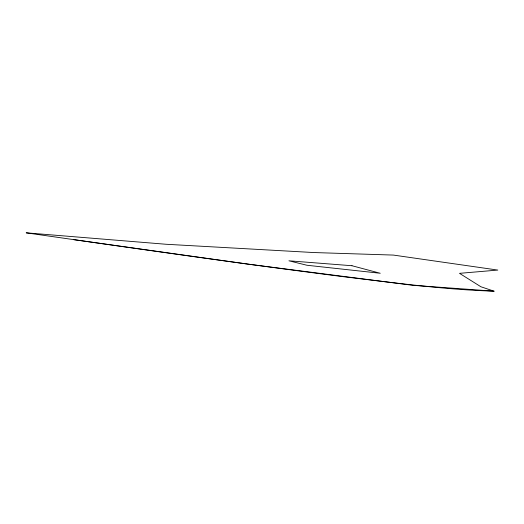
<?xml version="1.0" encoding="UTF-8"?>
<svg xmlns="http://www.w3.org/2000/svg" width="524" height="524" viewBox="0 0 524 524"><rect width="100%" height="100%" fill="white"/><g stroke="black" fill="none" stroke-linecap="round" stroke-linejoin="round"><path stroke-width="0.79" d="M494.04 291.167C443.723 289.621 393.766 282.691 343.829 276.757C237.804 263.225 132.009 247.95 26.2 232.833L165.951 244.256L313.817 252.548L393.4 255.077L497.8 270.076L459.515 273.338L480.908 286.766L494.04 291.167L412.997 285.331L248.618 264.234L73.609 239.625M351.977 265.733L288.94 260.808L306.933 265.255L380.221 273.259L351.977 265.733"/></g></svg>
